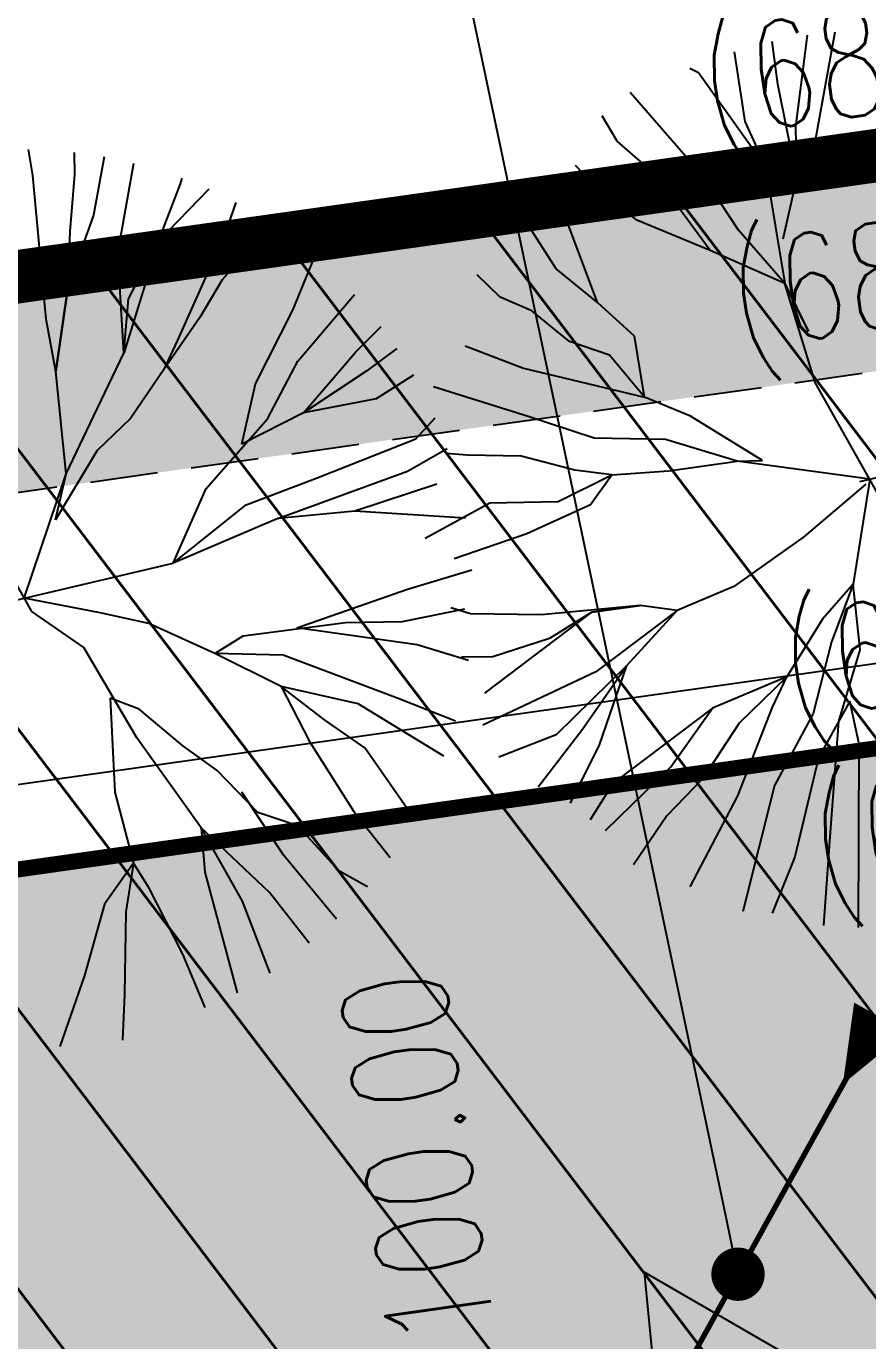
# Model space of a CAD drawing. Extents: x 352140 to 354978, y 6304672 to 6307963.
# Drawn here: x 352670.66 to 352678.54, y 6306035.06 to 6306047.38 of the extents above; entities that cross this region are included whole.
import ezdxf
from ezdxf import colors
from ezdxf.entities.mleader import LeaderData, LeaderLine
from ezdxf.math import Vec2, Vec3

# ---------------------------------------------------------------- set-up
doc = ezdxf.new("R2010")
doc.units = 0
for name, pattern in [('CENTER', [50.800000000000004, 31.75, -6.35, 6.35, -6.35]), ('CONTINUOS', [0]), ('DASHDOT', [1, 0.5, -0.25, 0, -0.25]), ('DASHED', [19.049999999999997, 12.7, -6.35])]:
    doc.linetypes.add(name, pattern=pattern)
doc.layers.get('0').update_dxf_attribs({"linetype": 'CONTINUOUS'})
for name, color, linetype in [('00-S2_ALL AREA APORTANTES', 150, 'CONTINUOUS'), ('00_All ext_Descarga sum', 1, 'CONTINUOUS'), ('00_All ext_Txt', 4, 'CONTINUOUS'), ('02_Geo ext_Acotamiento', 7, 'CONTINUOUS'), ('02_Geo ext_Eje', 4, 'CONTINUOUS'), ('03_Pav ext_HCV', 34, 'CONTINUOUS'), ('03_Pav ext_Vereda HC', 42, 'CONTINUOUS'), ('03_Pav proy_Solera Tipo A', 1, 'CONTINUOUS'), ('03_S2_Pav ext_Borde vereda', 7, 'CONTINUOUS'), ('03_S3_Pav ext_Cota', 2, 'CONTINUOUS'), ('05_All ext_Txt', 4, 'CONTINUOUS'), ('1-MURO PANDERETA', 250, 'FENCELINE2'), ('Paisajismo', 253, 'CONTINUOUS')]:
    doc.layers.add(name, color=color, linetype=linetype)
doc.layers.add('0_ASD_LINEA OFICIAL', color=253, linetype='DASHDOT', lineweight=20)
doc.styles.add('JPG_2MM', font='simplex.shx', dxfattribs={"height": 1})
doc.styles.add('ROMANS', font='romans.shx', dxfattribs={"width": 0.75})
doc.linetypes.add('FENCELINE2', pattern='A,0.25,-0.1,[132,ltypeshp.shx,S=0.1,R=0,X=-0.1,Y=0],-0.1,1', length=1.45)
doc.dimstyles.new('Principal', dxfattribs={"dimscale": 0, "dimtxt": 2, "dimasz": 2, "dimexe": 1, "dimexo": 1, "dimtad": 1, "dimrnd": 0.05, "dimzin": 1, "dimtxsty": 'ROMANS', "dimcen": 2.5, "dimclrt": 2, "dimaunit": 2, "dimadec": 0, "dimazin": 0, "dimtfac": 1, "dimtmove": 0, "dimatfit": 3, "dimfxl": 1, "dimfxlon": 1, "dimarcsym": 0})

# ---------------------------------------------------------------- blocks, each defined once
blk = doc.blocks.new('_Dot')
at = {"color": 0, "linetype": 'ByBlock', "lineweight": -2}
blk.add_line((-0.5, 0), (-1, 0), dxfattribs=at)
at = {"color": 0, "linetype": 'ByBlock', "const_width": 0.5}
blk.add_lwpolyline([(-0.25, 0, 1), (0.25, 0, 1)], format="xyb", close=True, dxfattribs=at)
blk = doc.blocks.new('*D1233')
at = {"layer": '02_Geo ext_Acotamiento', "color": 0, "lineweight": -2, "transparency": 16777216}
for p, q in [((352681.3729139861, 6306041.507904957), (352681.2626115966, 6306042.289140631)), ((352640.5150699242, 6306036.031050548), (352680.3423338038, 6306041.654247898)), ((352639.5652914505, 6306035.605101467), (352639.454989061, 6306036.386337142))]:
    blk.add_line(p, q, dxfattribs=at)
at = {"layer": '02_Geo ext_Acotamiento', "color": 0, "transparency": 16777216}
for points in [[(352680.319033292, 6306041.819277787), (352680.3656343155, 6306041.48921801), (352681.3325131318, 6306041.794050967)], [(352640.4917694124, 6306036.196080437), (352640.5383704359, 6306035.86602066), (352639.5248905962, 6306035.891247477)]]:
    blk.add_solid(points, dxfattribs=at)
at = {"layer": '02_Geo ext_Acotamiento', "color": 2, "transparency": 16777216, "insert": (352660.3017972911, 6306039.741472719), "char_height": 1, "attachment_point": 5, "rotation": 8.036450939066954, "style": 'ROMANS'}
blk.add_mtext('42,20', dxfattribs=at)
blk = doc.blocks.new('A$C27410629')
at = {"layer": '0_ASD_LINEA OFICIAL', "ltscale": 8}
blk.add_lwpolyline([(286.0191263138258, 1240.57846385429, 0.5, 0.5, 0.02981475030709136), (329.8275544899516, 1253.395882122717, 0.5, 0.5, 0.005373472105566591), (335.5549609565205, 1255.503897473505, 0.5, 0.5, -0.02038905157982782), (369.1789315856004, 1266.395914572439, 0.5, 0.5, -0.01033811889572692), (382.0160864036152, 1269.772252053919, 0.5, 0.5, -0.01173618040004156), (401.8827953144032, 1274.181638345332, 0.5, 0.5, 0), (500.8924152547843, 1288.160771687743, 0, 0, 0)], format="xyseb", dxfattribs=at)
blk = doc.blocks.new('1.0 - LO RECABARREN LOTEO PARQUE - VEGETACION PROPUESTA ETAPA MUNICIPAL')
at = {"layer": 'Paisajismo', "color": 251}
for p, q in [((352678.232902062, 6306047.327858763), (352678.0150835246, 6306046.11980664)), ((352677.6998351621, 6306046.838370663), (352677.6458202545, 6306047.240024922)), ((352677.8682717091, 6306046.439041443), (352677.9768614156, 6306047.29997196)), ((352677.2896776986, 6306047.14412111), (352677.3896640991, 6306046.488502166)), ((352676.9536751945, 6306046.945035258), (352676.8727710404, 6306046.987231596)), ((352677.5846099812, 6306046.064602364), (352676.9536751945, 6306046.945035258)), ((352677.8773881491, 6306045.956202937), (352677.6998351621, 6306046.838370663)), ((352676.9988006866, 6306045.973368849), (352676.3162552849, 6306046.762198388)), ((352676.19134543, 6306046.305534089), (352676.0533236091, 6306046.543443713)), ((352677.3896640991, 6306046.488502166), (352677.5846099812, 6306046.064602364)), ((352677.8773881491, 6306045.956202937), (352677.8682717091, 6306046.439041443)), ((352670.7158565971, 6306045.983826875), (352670.6747637618, 6306046.226605477)), ((352676.4628517648, 6306046.070144777), (352676.19134543, 6306046.305534089)), ((352671.1094043278, 6306045.993666015), (352671.1055002943, 6306046.200437367)), ((352671.3846908669, 6306046.159501243), (352671.286010941, 6306045.612208008)), ((352671.5140022239, 6306045.254254336), (352671.6627349501, 6306046.099368358)), ((352676.0087721648, 6306045.860545601), (352675.803544794, 6306046.078050228)), ((352678.0150835246, 6306046.11980664), (352677.8773881491, 6306045.956202937)), ((352670.8418313644, 6306044.637799709), (352670.7158565971, 6306045.983826875)), ((352671.0660988271, 6306045.458369589), (352671.1094043278, 6306045.993666015)), ((352672.0991934575, 6306045.90545901), (352672.1155013426, 6306045.957681727)), ((352676.7363733742, 6306045.727901449), (352676.4628517648, 6306046.070144777)), ((352677.3287419938, 6306045.471848067), (352676.9988006866, 6306045.973368849)), ((352677.5846099812, 6306046.064602364), (352677.7654700771, 6306044.972340444)), ((352677.747289805, 6306045.390233729), (352677.8773881491, 6306045.956202937)), ((352671.8957101097, 6306045.367138279), (352672.0991934575, 6306045.90545901)), ((352672.3674970012, 6306045.854007489), (352671.8957101097, 6306045.367138279)), ((352676.3763580927, 6306045.565603741), (352676.0087721648, 6306045.860545601)), ((352672.6175225537, 6306045.730278483), (352672.5162080845, 6306045.434180797)), ((352676.0087993797, 6306044.793896588), (352675.6262366373, 6306045.808999758)), ((352677.0653081873, 6306045.279806159), (352676.7363733742, 6306045.727901449)), ((352671.286010941, 6306045.612208008), (352671.0489867007, 6306044.950293042)), ((352672.9634995059, 6306045.523417734), (352672.8038971163, 6306045.357563443)), ((352675.6207290427, 6306045.10857672), (352675.3927377581, 6306045.466530392)), ((352677.0653081873, 6306045.279806159), (352676.3763580927, 6306045.565603741)), ((352677.7654700771, 6306044.972340444), (352677.3287419938, 6306045.471848067)), ((352671.0489867007, 6306044.950293042), (352671.0660988271, 6306045.458369589)), ((352671.8957101097, 6306045.367138279), (352671.5683256286, 6306044.318727801)), ((352671.6121355483, 6306044.827308427), (352671.8957101097, 6306045.367138279)), ((352672.5162080845, 6306045.434180797), (352672.0724083618, 6306044.43965412)), ((352672.8038971163, 6306045.357563443), (352672.4900962907, 6306045.004227849)), ((352671.5683256286, 6306044.318727801), (352671.5140022239, 6306045.254254336)), ((352673.1531347246, 6306044.721689844), (352673.3594532796, 6306045.225005189)), ((352677.7654700771, 6306044.972340444), (352677.0653081873, 6306045.279806159)), ((352676.0087993797, 6306044.793896588), (352675.6207290427, 6306045.10857672)), ((352672.4900962907, 6306045.004227849), (352672.2830799528, 6306044.652908444)), ((352675.0973286943, 6306044.84179057), (352674.8797201397, 6306045.0514722)), ((352677.9876181716, 6306044.522228921), (352677.7654700771, 6306044.972340444)), ((352677.7654700771, 6306044.972340444), (352677.9876181716, 6306044.522228921)), ((352678.0500906089, 6306044.042377251), (352677.7654700771, 6306044.972340444)), ((352670.9306338895, 6306044.14634488), (352671.0489867007, 6306044.950293042)), ((352671.0489867007, 6306044.950293042), (352670.9306338895, 6306044.14634488)), ((352673.1988328393, 6306044.242618146), (352673.7307589679, 6306044.867719295)), ((352671.5683256286, 6306044.318727801), (352671.6121355483, 6306044.827308427)), ((352675.3935130337, 6306044.713762341), (352675.0973286943, 6306044.84179057)), ((352676.3566605871, 6306044.478457271), (352676.0087993797, 6306044.793896588)), ((352670.9306338895, 6306044.14634488), (352670.8418313644, 6306044.637799709)), ((352672.2830799528, 6306044.652908444), (352671.9451032531, 6306044.165499)), ((352672.8041615463, 6306044.03083529), (352673.1531347246, 6306044.721689844)), ((352675.746114786, 6306044.426459691), (352675.3935130337, 6306044.713762341)), ((352673.7437738501, 6306044.330332712), (352673.9819456432, 6306044.567524338)), ((352676.4503140831, 6306043.905276849), (352676.3566605871, 6306044.478457271)), ((352672.0724083618, 6306044.43965412), (352671.9451032531, 6306044.165499)), ((352674.1288084065, 6306044.361860105), (352673.8477168311, 6306044.151166329)), ((352674.7695129956, 6306044.388114318), (352675.3165235822, 6306044.177062362)), ((352676.1223902781, 6306044.299943658), (352675.746114786, 6306044.426459691)), ((352671.2857598496, 6306043.725469424), (352671.5683256286, 6306044.318727801)), ((352672.9152583371, 6306043.70278522), (352673.1988328393, 6306044.242618146)), ((352673.2517873642, 6306043.75753072), (352673.7437738501, 6306044.330332712)), ((352676.4503140831, 6306043.905276849), (352676.1223902781, 6306044.299943658)), ((352671.0288831408, 6306043.186140577), (352670.9306338895, 6306044.14634488)), ((352671.9451032531, 6306044.165499), (352671.633319987, 6306043.70530636)), ((352673.8477168311, 6306044.151166329), (352673.2517873642, 6306043.75753072)), ((352674.2831768946, 6306044.113006013), (352673.9330746532, 6306043.891147355)), ((352675.3165235822, 6306044.177062362), (352676.4503140831, 6306043.905276849)), ((352672.6740631917, 6306043.464866593), (352672.8041615463, 6306044.03083529)), ((352675.3587821345, 6306043.724325004), (352674.4722467333, 6306044.001549569)), ((352678.6303887761, 6306043.011104662), (352678.0500906089, 6306044.042377251)), ((352673.9330746532, 6306043.891147355), (352673.2517873642, 6306043.75753072)), ((352676.4503140831, 6306043.905276849), (352676.4503140831, 6306043.905276849)), ((352676.8809894286, 6306043.72634344), (352676.4503140831, 6306043.905276849)), ((352673.2517873642, 6306043.75753072), (352672.6740631917, 6306043.464866593)), ((352671.0288831408, 6306043.186140577), (352671.2857598496, 6306043.725469424)), ((352671.633319987, 6306043.70530636), (352671.3185103791, 6306043.405399289)), ((352672.3400389762, 6306043.050553704), (352672.9152583371, 6306043.70278522)), ((352674.3075141076, 6306043.515282017), (352674.4858260976, 6306043.710893435)), ((352675.9768375412, 6306043.522204182), (352675.3587821345, 6306043.724325004)), ((352677.5564733711, 6306043.311513565), (352676.8809894286, 6306043.72634344)), ((352673.3796929352, 6306043.150356227), (352674.3075141076, 6306043.515282017)), ((352676.6447555462, 6306043.508092845), (352675.9768375412, 6306043.522204182)), ((352677.3162043697, 6306043.306977064), (352676.6447555462, 6306043.508092845)), ((352671.3185103791, 6306043.405399289), (352670.930166662, 6306042.756696157)), ((352674.2274580181, 6306043.212439454), (352674.5987643607, 6306043.425411829)), ((352674.7888854321, 6306043.362082174), (352674.5874565779, 6306043.378404047)), ((352678.4681911386, 6306043.11493736), (352679.9571458249, 6306043.463735625)), ((352675.2918879983, 6306043.351453778), (352674.7888854321, 6306043.362082174)), ((352675.7971693035, 6306043.220115622), (352675.2918879983, 6306043.351453778)), ((352676.6769994309, 6306043.214738466), (352677.3162043697, 6306043.306977064)), ((352677.3162043697, 6306043.306977064), (352677.5564733711, 6306043.311513565)), ((352678.559876361, 6306043.136415279), (352677.3162043697, 6306043.306977064)), ((352670.6355257843, 6306042.022610823), (352671.0288831408, 6306043.186140577)), ((352670.930166662, 6306042.756696157), (352671.0288831408, 6306043.186140577)), ((352672.7168188281, 6306042.897324946), (352673.3796929352, 6306043.150356227)), ((352673.0130031693, 6306042.769296717), (352674.2274580181, 6306043.212439454)), ((352675.6408784011, 6306042.92793769), (352676.1435747168, 6306043.177941591)), ((352676.1435747168, 6306043.177941591), (352675.7971693035, 6306043.220115622)), ((352675.9439811259, 6306042.900880306), (352676.1435747168, 6306043.177941591)), ((352676.1435747168, 6306043.177941591), (352676.6769994309, 6306043.214738466)), ((352678.559876361, 6306043.136415279), (352678.4062603119, 6306042.151708711)), ((352672.0327952482, 6306042.349931169), (352672.3400389762, 6306043.050553704)), ((352674.5024599897, 6306043.091382215), (352673.7328013931, 6306042.836334744)), ((352678.5220888578, 6306043.089232752), (352677.9438432159, 6306042.597283732)), ((352670.7060381995, 6306041.897300206), (352670.1257400322, 6306042.928572795)), ((352672.0327952482, 6306042.349931169), (352672.7168188281, 6306042.897324946)), ((352674.3921927738, 6306042.583672852), (352675.0001603219, 6306042.91584034)), ((352675.0001603219, 6306042.91584034), (352675.6408784011, 6306042.92793769)), ((352675.3457721735, 6306042.627954444), (352675.9439811259, 6306042.900880306)), ((352673.0130031693, 6306042.769296717), (352672.0327952482, 6306042.349931169)), ((352673.7328013931, 6306042.836334744), (352673.0130031693, 6306042.769296717)), ((352673.7328013931, 6306042.836334744), (352673.0130031693, 6306042.769296717)), ((352674.7726817154, 6306042.770308273), (352673.7328013931, 6306042.836334744)), ((352674.6663841228, 6306042.393747459), (352675.3457721735, 6306042.627954444)), ((352677.9438432159, 6306042.597283732), (352677.2850042296, 6306042.130538357)), ((352670.543840562, 6306042.001132905), (352672.0327952482, 6306042.349931169)), ((352674.2282449235, 6306042.105554712), (352674.8314236727, 6306042.286337172)), ((352678.4062603119, 6306042.151708711), (352678.1186506314, 6306041.825592953)), ((352678.4062603119, 6306042.151708711), (352678.2027746775, 6306041.613391012)), ((352678.4062603119, 6306042.151708711), (352678.4062603119, 6306042.151708711)), ((352678.4712546112, 6306041.538290344), (352678.4062603119, 6306042.151708711)), ((352671.3472606386, 6306041.882684832), (352670.6355257843, 6306042.022610823)), ((352673.1892478492, 6306041.743804676), (352674.2282449235, 6306042.105554712)), ((352677.2850042296, 6306042.130538357), (352676.7551079881, 6306041.906743146)), ((352671.1931333002, 6306041.559086269), (352670.7060381995, 6306041.897300206)), ((352674.1796172758, 6306041.802541886), (352674.7649222087, 6306041.920488126)), ((352674.816994474, 6306041.873328878), (352674.6349108413, 6306041.930267619)), ((352674.9516786176, 6306041.131230084), (352675.9542120584, 6306041.891621488)), ((352676.4070457165, 6306041.953618977), (352675.4808361625, 6306041.865737787)), ((352675.9542120584, 6306041.891621488), (352675.5583024613, 6306041.64363382)), ((352675.9542120584, 6306041.891621488), (352676.4070457165, 6306041.953618977)), ((352676.4070457165, 6306041.953618977), (352675.9542120584, 6306041.891621488)), ((352676.7551079881, 6306041.906743146), (352675.9914998428, 6306041.331124492)), ((352676.284153423, 6306041.390097632), (352676.7551079881, 6306041.906743146)), ((352676.7551079881, 6306041.906743146), (352676.4070457165, 6306041.953618977)), ((352671.8031184095, 6306041.784396709), (352671.3472606386, 6306041.882684832)), ((352672.4226870141, 6306041.502131565), (352671.8031184095, 6306041.784396709)), ((352672.6866274688, 6306041.667457716), (352673.6456859153, 6306041.792460768)), ((352673.6456859153, 6306041.792460768), (352674.1796172758, 6306041.802541886)), ((352675.4808361625, 6306041.865737787), (352674.816994474, 6306041.873328878)), ((352678.1186506314, 6306041.825592953), (352677.7816827124, 6306041.284754985)), ((352672.4226870141, 6306041.502131565), (352672.6866274688, 6306041.667457716)), ((352674.3185408292, 6306041.583997337), (352673.1892478492, 6306041.743804676)), ((352675.5583024613, 6306041.64363382), (352675.0273974409, 6306041.473267131)), ((352671.689811783, 6306040.713302896), (352671.1931333002, 6306041.559086269)), ((352674.7988259761, 6306041.437767088), (352674.3185408292, 6306041.583997337)), ((352678.2027746775, 6306041.613391012), (352678.0285088134, 6306040.942004547)), ((352678.2702909553, 6306040.866399799), (352678.4712546112, 6306041.538290344)), ((352673.0427622077, 6306041.193153738), (352672.4226870141, 6306041.502131565)), ((352673.0639095124, 6306041.487513117), (352672.4226870141, 6306041.502131565)), ((352674.1398424769, 6306041.080247166), (352673.0639095124, 6306041.487513117)), ((352675.0273974409, 6306041.473267131), (352674.7337373075, 6306041.467722557)), ((352675.9914998428, 6306041.331124492), (352674.9327183678, 6306040.830105585)), ((352676.284153423, 6306041.390097632), (352675.6227371251, 6306040.741391345)), ((352675.8681053611, 6306040.794318988), (352676.284153423, 6306041.390097632)), ((352676.026734404, 6306040.648391952), (352676.284153423, 6306041.390097632)), ((352677.7816827124, 6306041.284754985), (352677.0862162791, 6306040.990402696)), ((352677.7816827124, 6306041.284754985), (352677.3359127427, 6306040.848757873)), ((352677.6491534316, 6306041.001031471), (352677.7816827124, 6306041.284754985)), ((352673.7658596662, 6306041.030175437), (352673.0427622077, 6306041.193153738)), ((352673.0427622077, 6306041.193153738), (352673.3099046843, 6306040.679433776)), ((352673.4492617958, 6306040.88014033), (352673.0427622077, 6306041.193153738)), ((352671.4424813222, 6306041.082766059), (352671.4858217852, 6306040.201697921)), ((352671.7114634492, 6306040.980949551), (352671.4424813222, 6306041.082766059)), ((352674.5694318761, 6306040.539541865), (352673.7658596662, 6306041.030175437)), ((352674.6783573522, 6306040.869084232), (352674.1398424769, 6306041.080247166)), ((352678.3721700126, 6306041.054933794), (352678.0804724573, 6306040.526164542)), ((352678.4601864259, 6306040.654086679), (352678.3721700126, 6306041.054933794)), ((352672.1184696263, 6306040.64122346), (352671.7114634492, 6306040.980949551)), ((352677.0862162791, 6306040.990402696), (352676.1542009979, 6306040.28854028)), ((352676.6943742471, 6306040.439617587), (352677.0862162791, 6306040.990402696)), ((352677.3229437757, 6306040.16972889), (352677.6491534316, 6306041.001031471)), ((352678.0285088134, 6306040.942004547), (352677.667367307, 6306040.267089696)), ((352673.8280569816, 6306040.620054482), (352673.4492617958, 6306040.88014033)), ((352675.4510485152, 6306040.251968867), (352675.8681053611, 6306040.794318988)), ((352677.3359127427, 6306040.848757873), (352676.9984404622, 6306040.33463263)), ((352678.1846886754, 6306039.7423815), (352678.2702909553, 6306040.866399799)), ((352672.2932770418, 6306039.869532681), (352671.689811783, 6306040.713302896)), ((352673.3099046843, 6306040.679433776), (352673.7245374431, 6306040.023122358)), ((352675.6227371251, 6306040.741391345), (352675.0837034272, 6306040.529959417)), ((352672.4433670912, 6306040.406842222), (352672.1184696263, 6306040.64122346)), ((352674.2931546231, 6306039.949723477), (352673.8280569816, 6306040.620054482)), ((352675.7555216407, 6306040.099883921), (352676.026734404, 6306040.648391952)), ((352678.4548850377, 6306038.933548697), (352678.4601864259, 6306040.654086679)), ((352676.0821383482, 6306039.844420138), (352676.6943742471, 6306040.439617587)), ((352678.0804724573, 6306040.526164542), (352677.8566871217, 6306039.596168591)), ((352672.8246864256, 6306040.013186646), (352672.4433670912, 6306040.406842222)), ((352676.1542009979, 6306040.28854028), (352675.9395045307, 6306039.942353803)), ((352676.9984404622, 6306040.33463263), (352676.6579418432, 6306039.980792956)), ((352671.4858217852, 6306040.201697921), (352671.658611643, 6306039.536864189)), ((352673.0686730035, 6306039.608230085), (352672.6752843722, 6306040.204565961)), ((352676.876485086, 6306039.316030346), (352677.3229437757, 6306040.16972889)), ((352677.667367307, 6306040.267089696), (352677.3692025978, 6306039.08561045)), ((352673.2009596885, 6306039.88667057), (352672.8246864256, 6306040.013186646)), ((352673.7245374431, 6306040.023122358), (352674.0654545049, 6306039.591417773)), ((352676.6579418432, 6306039.980792956), (352676.3461585753, 6306039.520600316)), ((352672.9343962907, 6306039.263562007), (352672.2932770418, 6306039.869532681)), ((352672.2932770418, 6306039.869532681), (352672.3274507331, 6306039.453357299)), ((352672.6801424676, 6306039.182018646), (352672.2932770418, 6306039.869532681)), ((352673.5827812128, 6306039.466299153), (352673.2009596885, 6306039.88667057)), ((352678.1301664391, 6306038.954255542), (352678.1846886754, 6306039.7423815)), ((352673.5625859653, 6306039.013791688), (352673.0686730035, 6306039.608230085)), ((352677.8566871217, 6306039.596168591), (352677.6454093276, 6306039.068917225)), ((352671.658611643, 6306039.536864189), (352671.3878384293, 6306039.153859876)), ((352671.658611643, 6306039.536864189), (352671.5870973766, 6306039.081208049)), ((352671.8073824308, 6306039.302659079), (352671.658611643, 6306039.536864189)), ((352672.3274507331, 6306039.453357299), (352672.6326193567, 6306038.323053019)), ((352673.8515865896, 6306039.314832477), (352673.5827812128, 6306039.466299153)), ((352672.1207311651, 6306038.684686424), (352671.8073824308, 6306039.302659079)), ((352672.941846853, 6306038.507501463), (352672.6801424676, 6306039.182018646)), ((352673.3054008725, 6306038.787556285), (352672.9343962907, 6306039.263562007)), ((352671.3878384293, 6306039.153859876), (352671.1993249005, 6306038.486160498)), ((352671.5870973766, 6306039.081208049), (352671.5750269226, 6306038.305988843)), ((352672.3312764663, 6306038.185525533), (352672.1207311651, 6306038.684686424)), ((352671.1993249005, 6306038.486160498), (352670.9706011248, 6306037.817701913)), ((352671.5750269226, 6306038.305988843), (352671.5564015965, 6306037.878056618))]:
    blk.add_line(p, q, dxfattribs=at)

msp = doc.modelspace()

# ---------------------------------------------------------------- hatches: boundary and pattern name
at = {"layer": '00-S2_ALL AREA APORTANTES', "linetype": 'DASHED', "lineweight": 40, "ltscale": 0.25}
h = msp.add_hatch(dxfattribs=at)
h.set_pattern_fill('ANSI31', color=82, scale=0.5, angle=82.24516604670926)
h.set_pattern_definition([(127.2451660467093, (0, 0), (-1.263734244477452, -0.9607975902004564), [])])
h.paths.add_polyline_path([(352679.7224584352, 6306046.324468091), (352652.3043928416, 6306042.453321074), (352654.0520196788, 6306030.076308399), (352681.4700482321, 6306033.947717744)])
at = {"layer": '03_Pav ext_HCV'}
h = msp.add_hatch(dxfattribs=at)
h.set_pattern_fill('SWAMP', color=256, scale=0.025, angle=-5.87842838446813e-10, style=0)
h.set_pattern_definition([(359.9999999994121, (0, 0), (0.3175000000056422, 0.5499261309017425), [0.079375, -0.555625]), (90, (0.0396875, -4.071855352894005e-13), (-0.3174999999943578, 0.5499261309082575), [0.0396875, -1.06016476181]), (90, (0.049609375, -5.089819191117507e-13), (-0.3174999999943578, 0.5499261309082575), [0.03175, -1.06810226181]), (90, (0.029765625, -3.053891514670504e-13), (-0.3174999999943578, 0.5499261309082575), [0.03175, -1.06810226181]), (59.99999999941215, (0.05953125000000001, -6.107783029341008e-13), (-0.3174999995629745, 0.5499261311573168), [0.0254, -0.6096]), (119.9999999994121, (0.01984375, -2.035927676447003e-13), (-0.6349999995686166, 2.555744082988348e-10), [0.0254, -0.6095999999999999])])
edge = h.paths.add_edge_path()
edge.add_arc((352695.6228278121, 6305975.85554616), 52.49999999651592, 90.15910991936789, 98.03670583891278, ccw=False)
edge.add_arc((352695.3284670433, 6306081.855137437), 53.49999999947075, 270.1591099180267, 278.1028961549432)
edge.add_line((352702.8693602514, 6306028.889252855), (352706.0136189333, 6306029.333188209))
edge.add_line((352706.0136189333, 6306029.333188209), (352705.9856154933, 6306029.531218028))
edge.add_line((352705.9856154933, 6306029.531218028), (352704.2032925461, 6306029.279573285))
edge.add_line((352704.2032925461, 6306029.279573285), (352703.2511160003, 6306036.012576957))
edge.add_line((352703.2511160003, 6306036.012576957), (352702.0188872132, 6306044.725878061))
edge.add_line((352702.0188872132, 6306044.725878061), (352703.8011654631, 6306044.977517299))
edge.add_line((352703.8011654631, 6306044.977517299), (352703.773204849, 6306045.175553165))
edge.add_line((352703.773204849, 6306045.175553165), (352700.3934077577, 6306044.698360805))
edge.add_arc((352708.7779693851, 6305985.792086722), 59.50000000028207, 98.10091267222913, 105.9121530044085)
edge.add_arc((352679.7166693964, 6306087.730503638), 46.50000000145129, 278.03645094313157, 285.91215300661685, ccw=False)
edge.add_line((352686.2175121692, 6306041.687164887), (352639.6351929855, 6306035.110011804))
edge.add_line((352639.6351929855, 6306035.110011804), (352606.2230754346, 6306030.392566704))
edge.add_arc((352596.4368605051, 6306099.705119715), 70.00000005380134, 271.48536212425654, 278.03645093934756, ccw=False)
edge.add_arc((352600.0018186228, 6305960.597349328), 69.1534494366037, 91.45045642228509, 104.4748563886432)
edge.add_line((352582.7165599253, 6306027.555690113), (352582.7637162774, 6306027.36655901))
edge.add_line((352582.7637162774, 6306027.36655901), (352584.5106173158, 6306027.800539543))
edge.add_line((352584.5106173158, 6306027.800539543), (352586.157412114, 6306021.195700438))
edge.add_line((352586.157412114, 6306021.195700438), (352586.7232885007, 6306021.335719549))
edge.add_line((352586.7232885007, 6306021.335719549), (352590.8544985201, 6306021.398619752))
edge.add_arc((352590.8663507516, 6306020.798736827), 0.6000000001080056, -63.22120006769461, 91.13187835353392, ccw=False)
edge.add_line((352591.1366790977, 6306020.263085274), (352587.502146802, 6306018.437976366))
edge.add_line((352587.502146802, 6306018.437976366), (352586.6893552667, 6306018.235521358))
edge.add_line((352586.6893552667, 6306018.235521358), (352588.3263039393, 6306011.670172343))
edge.add_line((352588.3263039393, 6306011.670172343), (352586.5827429757, 6306011.218601814))
edge.add_line((352586.5827429757, 6306011.218601814), (352586.6331052531, 6306011.025046549))
edge.add_arc((352655.5485133363, 6305772.515255022), 248.2664981939714, 98.86355153155222, 106.1162073025364, ccw=False)
edge.add_line((352617.2951473995, 6306017.816975603), (352641.5924359696, 6306021.247501212))
edge.add_line((352641.5924359696, 6306021.247501212), (352688.282935351, 6306027.839928221))
edge = h.paths.add_edge_path(flags=16)
edge.add_arc((352710.1973540727, 6305985.371992292), 53.11479439390379, 97.81937221579312, 105.0371406437207, ccw=False)
edge.add_line((352702.9710573276, 6306037.992919867), (352703.1129390418, 6306037.003681069))
edge.add_line((352703.1129390418, 6306037.003681069), (352703.112985636, 6306037.003351058))
edge.add_line((352703.112985636, 6306037.003351058), (352703.2550507675, 6306035.984753543))
edge.add_arc((352695.9715778618, 6306088.826736871), 53.34158021342433, 270.65045146726897, 277.8479116033116, ccw=False)
edge.add_arc((352696.5726847316, 6306036.088577505), 0.599999999917819, 105.0409264166529, 270.42413250202037, ccw=False)
at = {"layer": '03_Pav ext_Vereda HC'}
h = msp.add_hatch(dxfattribs=at)
h.set_pattern_fill('DOTS', color=256, scale=0.2, style=0)
h.set_pattern_definition([(0, (0, 0), (0.15875, 0.3175), [0, -0.3175])])
edge = h.paths.add_edge_path()
edge.add_line((352703.4231398524, 6306047.650922799), (352703.7172836208, 6306045.571624896))
edge.add_line((352703.7172836208, 6306045.571624896), (352707.678001033, 6306046.130837192))
edge.add_line((352707.678001033, 6306046.130837192), (352706.7613178024, 6306052.61221841))
edge.add_line((352706.7613178024, 6306052.61221841), (352704.7789952164, 6306052.346499193))
edge.add_line((352704.7789952164, 6306052.346499193), (352705.1234542672, 6306049.910770163))
edge.add_line((352705.1234542672, 6306049.910770163), (352704.7974891174, 6306049.864802835))
edge.add_line((352704.7974891174, 6306049.864802835), (352605.845947787, 6306035.893869592))
edge.add_arc((352689.8269849572, 6305610.553489762), 433.5519038335603, 101.1690651233866, 102.6021311798104)
edge.add_line((352595.2348293417, 6306033.660541717), (352595.6981481941, 6306031.714750792))
edge.add_arc((352689.8269849693, 6305610.553489767), 431.551903831639, 101.17631749834288, 102.59846348413612, ccw=False)
edge.add_line((352606.1797675515, 6306033.921165339), (352703.4231398524, 6306047.650922799))
edge = h.paths.add_edge_path()
edge.add_arc((352405.9232446, 6306371.355446095), 378.50000000726, 289.44189965681994, 290.0475916589092, ccw=False)
edge.add_line((352531.9072759763, 6306014.43770509), (352532.5679948468, 6306012.549987328))
edge.add_arc((352405.9232446787, 6306371.35544612), 380.5000000049515, 289.4411039732285, 290.0493536249592)
edge.add_line((352536.3698511003, 6306013.914635807), (352535.6732577755, 6306015.789440849))
edge = h.paths.add_edge_path()
edge.add_line((352578.4074838122, 6306027.477461996), (352582.2739194857, 6306028.488174673))
edge.add_line((352582.2739194857, 6306028.488174673), (352582.2735466855, 6306028.489593998))
edge.add_arc((352695.6574150563, 6305586.721125475), 456.0869230611745, 103.5396469629236, 104.39476836692091, ccw=False)
edge.add_line((352588.8791843916, 6306030.132549373), (352588.4159086673, 6306032.078159176))
edge.add_arc((352689.8269848596, 6305610.553490033), 433.5519035480428, 103.5272370596859, 109.9019821663102)
edge.add_line((352542.2406797644, 6306018.21209183), (352542.9372858721, 6306016.337252383))
edge.add_arc((352690.6142637799, 6305608.175091193), 434.0562632094287, 104.98151822734289, 109.8906089499317, ccw=False)

# ---------------------------------------------------------------- linework, layer by layer
at = {"layer": '00_All ext_Descarga sum', "linetype": 'DASHED', "ltscale": 0.05, "const_width": 0.04999999999999999}
msp.add_lwpolyline([(352675.8784806753, 6306033.071969269), (352680.0289836647, 6306040.566072229)], dxfattribs=at)
at = {"layer": '00_All ext_Txt', "color": 2, "extrusion": (-3.770932778091466e-07, 2.113951845454465e-07, 0.9999999999999066), "elevation": 1.200073334768429}
msp.add_lwpolyline([(352678.3078560318, 6306037.466068398, 0, 0.5624999999999991, 0), (352678.6592432271, 6306038.092883761, 0.1042479130453781, 0.1042479130453781, 0)], format="xyseb", dxfattribs=at)
at = {"layer": '02_Geo ext_Eje', "linetype": 'CENTER', "ltscale": 0.1, "const_width": 0.3, "flags": 128}
msp.add_lwpolyline([(352312.1869419859, 6305350.253457952), (352300.2703427261, 6305525.49263268), (352298.8102463124, 6305526.328832162), (352298.1240866417, 6305536.419131564), (352297.4655975985, 6305554.947358046), (352300.3730987812, 6305560.093160775, -0.003728265322063399), (352298.8869483477, 6305583.425011669), (352295.9389332888, 6305635.971749912), (352293.844468649, 6305666.194448568, -0.01840193141813321), (352293.3438672001, 6305681.639249023, 0.01517157700452478), (352293.1864957727, 6305687.704442002), (352288.4883733931, 6305771.091482916, 0.009386625321645614), (352287.0843622422, 6305789.506318077, 0.02414918653338492), (352280.7601415884, 6305831.584019321), (352280.7601415906, 6305831.584019321, 0.008260282951669902), (352277.7160237461, 6305845.558331769, 0.02844360343618716), (352273.9880373229, 6305856.836092235, -0.01256414860962356), (352265.8165059218, 6305879.815987964, -4.818861119802034e-05), (352261.1310284659, 6305893.24079561, -0.0136636635266434), (352251.3178816694, 6305918.857004657, -0.05826520656828901), (352243.4886382368, 6305954.379237848), (352243.4886382332, 6305954.379237848, -0.003961724196727663), (352243.2745247937, 6305956.814568781, -0.2741006311764708), (352278.3845610315, 6306028.408419116), (352278.3845610315, 6306028.408419116, -0.1176347053763299), (352314.8968764081, 6306041.290246989, -0.1054479127376658), (352349.7582408146, 6306037.778979043, -0.04227284655680764), (352362.977866212, 6306032.296059269), (352388.0651661378, 6306018.452597812, 0.01893733475849715), (352399.773478026, 6306012.530964789, -0.01147472138864261), (352417.83681951, 6306003.156911181, 0.04962077657042385), (352428.0326397765, 6305998.852976762), (352428.0326397765, 6305998.852976763), (352428.0326397765, 6305998.852976762, 0.08893158875618948), (352448.6948046738, 6305995.817405001, 0.01937286437110759), (352457.0790293366, 6305996.38837774, 0.02338769991160948), (352489.9839406122, 6306002.290656727, 0.02981475030709136), (352533.7923687883, 6306015.108074996, 0.005373472105566591), (352539.5197752549, 6306017.216090346, -0.02038905157982782), (352573.143745884, 6306028.108107445, -0.01033811889572692), (352585.980900702, 6306031.484444926, -0.01173618040004156), (352605.8476096128, 6306035.893831218), (352704.8572295532, 6306049.87296456)], format="xyb", dxfattribs=at)
at = {"layer": '03_Pav proy_Solera Tipo A', "linetype": 'CONTINUOS', "ltscale": 0.1, "const_width": 0.15}
msp.add_lwpolyline([(352606.2230754351, 6306030.392566703), (352639.6351929855, 6306035.110011804), (352686.2174139867, 6306041.686939168)], dxfattribs=at)
at = {"layer": '03_S2_Pav ext_Borde vereda', "linetype": 'DASHED', "ltscale": 0.05}
msp.add_lwpolyline([(352594.7224000719, 6306031.495485335, -0.006784738146453238), (352606.1797675515, 6306033.921165339), (352703.4231398524, 6306047.650922799), (352704.7533873252, 6306038.244514755)], format="xyb", dxfattribs=at)
at = {"layer": '03_S3_Pav ext_Cota', "color": 2, "ltscale": 0.5}
msp.add_lwpolyline([(352675.3852651037, 6306034.562624373), (352675.4138713068, 6306034.272581873), (352676.5746748573, 6306034.387069159), (352676.6472911116, 6306033.650802236), (352677.9747402112, 6306034.818018131), (352676.4448462081, 6306035.703421081), (352676.5174624586, 6306034.967154157), (352675.3566589053, 6306034.852666868)], close=True, dxfattribs=at)
at = {"layer": '1-MURO PANDERETA', "ltscale": 3, "flags": 128}
msp.add_lwpolyline([(352704.7882455486, 6306049.818408735), (352701.656, 6306049.367000001), (352692.361, 6306048.082), (352681.859, 6306046.613), (352670.566, 6306045.036), (352660.796, 6306043.664), (352645.594, 6306041.527000001), (352637.691, 6306040.405), (352631.946, 6306039.557), (352615.863, 6306037.317000001), (352605.847578267, 6306035.893869592), (352604.45, 6306045.558999999), (352603.055, 6306055.471), (352601.748, 6306064.659), (352600.199, 6306075.72), (352598.416, 6306088.333), (352597.0429999999, 6306098.007999999), (352595.643, 6306107.978999999), (352594.536, 6306115.801), (352593.255, 6306124.828), (352591.16, 6306139.419), (352590.0389569825, 6306147.370045444)], dxfattribs=at)

# ---------------------------------------------------------------- block references
at = {"layer": '03_S2_Pav ext_Borde vereda', "linetype": 'Continuous'}
msp.add_blockref('A$C27410629', (352203.9623478023, 6304761.713605438), dxfattribs=at)
at = {"layer": 'Paisajismo'}
msp.add_blockref('1.0 - LO RECABARREN LOTEO PARQUE - VEGETACION PROPUESTA ETAPA MUNICIPAL', (0, 0), dxfattribs=at)

# ---------------------------------------------------------------- texts
at = {"layer": '02_Geo ext_Acotamiento', "color": 7, "linetype": 'Continuous', "lineweight": -3, "insert": (352674.6535152277, 6306034.373866561), "char_height": 1, "attachment_point": 4, "rotation": 98.03699912626948, "style": 'ROMANS'}
msp.add_mtext('{\\C256;1100.00}', dxfattribs=at)
at = {"layer": '03_S3_Pav ext_Cota', "style": 'JPG_2MM', "width": 0.75}
for s, p in [('(685.04)', (352677.0525133844, 6306046.335356126)), ('(685.00)', (352677.3243490402, 6306044.343368787)), ('(684.93)', (352677.8136597862, 6306040.877741139)), ('(684.78)', (352678.0930065817, 6306039.226096389))]:
    msp.add_text(s, height=0.9999999999999993, rotation=8.267331095593656, dxfattribs=at).set_placement(p)

# ---------------------------------------------------------------- dimensions: what is measured, and where the dimension line sits
at = {"layer": '02_Geo ext_Acotamiento'}
dim = msp.add_aligned_dim(p1=(352639.6351929855, 6306035.110011804), p2=(352681.4428155211, 6306041.012815294), distance=0.7889840268225867, dimstyle='Principal', override={"dimscale": 0, "dimtix": 0, "dimtofl": 1, "dimtmove": 1, "dimatfit": 3, "dimfxl": 1}, dxfattribs=at)
dim.commit()
dim.dimension.update_dxf_attribs({"geometry": '*D1233', "text_midpoint": (352660.3017972911, 6306039.741472719)})

# ---------------------------------------------------------------- leaders
at = {"layer": '05_All ext_Txt'}
ml = msp.add_multileader_mtext('Standard', dxfattribs=at)
ml.set_content('{\\C256;DESCARGA SUM \\PHDPE DN 300\\PL=7.0m i=1%min}', color=2, style='ROMANS')
ml.set_leader_properties(color=7)
ml.set_arrow_properties(name='DOT')
ml.build(insert=Vec2(0, 0))
ml.multileader.update_dxf_attribs({"text_left_attachment_type": 6, "text_right_attachment_type": 6, "dogleg_length": 1.040329146316736, "arrow_head_size": 0.5})
ctx = ml.context
ctx.base_point, ctx.char_height, ctx.arrow_head_size, ctx.landing_gap_size, ctx.plane_origin, ctx.plane_x_axis, ctx.plane_y_axis = Vec3(352662.5334490805, 6306054.558634521, 1.752088682872425e-07), 1, 0.5, 0.05000000250530529, Vec3(352705.1399604132, 6306046.120372581, -1.355303015918893e-08), Vec3(1, -1.387778780781446e-15, -3.517525297178413e-09), Vec3(1.403991249853975e-15, 1, 4.609055430399856e-09)
ctx.left_attachment, ctx.right_attachment = 6, 6
notes = []
notes.append((ctx, [(1, (1, 1, 0), (352673.3523496604, 6306054.558634521, 1.371531118097904e-07), (-1, 1.387778780781446e-15, 3.517525297178413e-09), 1.040329146316736, [(1, [(352677.3254597257, 6306035.684618872, 3.618621233262722e-08)], 0, [])])]))
ctx.mtext.insert, ctx.mtext.text_direction, ctx.mtext.rotation, ctx.mtext.line_spacing_factor, ctx.mtext.line_spacing_style, ctx.mtext.flow_direction, ctx.mtext.extrusion = Vec3(352662.583449083, 6306055.758634521, 1.80563858530051e-07), Vec3(1, -1.387778780781446e-15, -3.517525297178413e-09), 6.283185307179584, 0.8999999999999998, 2, 5, Vec3(3.517525297178408e-09, -4.609055430399862e-09, 1)
ml = msp.add_multileader_mtext('Standard', dxfattribs=at)
ml.set_content('{\\C256;C.I. n°37\\PCA=684.93\\PCRs=683.69^JCRs=683.67^JH=1.26m}', color=2, style='ROMANS')
ml.set_leader_properties(color=7)
ml.set_arrow_properties(name='DOT')
ml.build(insert=Vec2(0, 0))
ml.multileader.update_dxf_attribs({"text_left_attachment_type": 6, "text_right_attachment_type": 6, "dogleg_length": 0.4164050059420628, "arrow_head_size": 0.5})
ctx = ml.context
ctx.base_point, ctx.char_height, ctx.arrow_head_size, ctx.landing_gap_size, ctx.plane_origin, ctx.plane_x_axis, ctx.plane_y_axis = Vec3(352688.7322871276, 6306040.29608832, 2.619741250414366e-07), 1, 0.5, 0.05000000250530529, Vec3(352720.3856387937, 6305998.616212465, 2.21740137942193e-07), Vec3(1, -2.775557561562891e-16, -5.041539005118686e-09), Vec3(2.631196363540177e-16, 1, -2.863435111305193e-09)
ctx.left_attachment, ctx.right_attachment = 6, 6
notes.append((ctx, [(0, (1, 1, 0), (352687.6919579813, 6306040.29608832, 2.672189850107542e-07), (1, -2.775557561562891e-16, -5.041539005118686e-09), 1.040329146316736, [(0, [(352676.6621700143, 6306033.232689585, 3.430516832069299e-07)], 0, [])])]))
ctx.mtext.insert, ctx.mtext.text_direction, ctx.mtext.width, ctx.mtext.line_spacing_factor, ctx.mtext.line_spacing_style, ctx.mtext.flow_direction, ctx.mtext.extrusion = Vec3(352688.7822871301, 6306041.49608832, 2.582859259449838e-07), Vec3(1, -2.775557561562891e-16, -5.041539005118686e-09), 6.728604887088298, 0.8999999999999998, 2, 5, Vec3(5.041539005118687e-09, 2.863435111305191e-09, 1)
for ctx, leaders in notes:
    for number, flags, end, landing, length, lines in leaders:
        leader = LeaderData()
        leader.index, (leader.has_last_leader_line, leader.has_dogleg_vector, leader.attachment_direction) = number, flags
        leader.last_leader_point, leader.dogleg_vector, leader.dogleg_length = Vec3(end), Vec3(landing), length
        for number, points, colour, breaks in lines:
            line = LeaderLine()
            line.index, line.vertices, line.color, line.breaks = number, Vec3.list(points), colors.encode_raw_color(colour), breaks
            leader.lines.append(line)
        ctx.leaders.append(leader)

doc.saveas('drawing.dxf')
